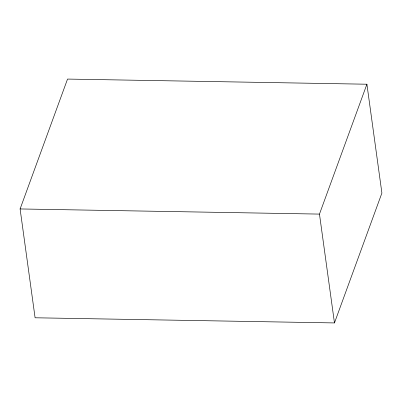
<?xml version="1.0" encoding="UTF-8"?>
<svg xmlns="http://www.w3.org/2000/svg" width="402" height="402" viewBox="0 0 402 402"><rect width="100%" height="100%" fill="white"/><g stroke="black" fill="none" stroke-linecap="round" stroke-linejoin="round"><path stroke-width="0.6" d="M20.1 208.95L67.536 79.073L366.905 84.219L381.9 193.05L334.464 322.927L35.095 317.781L20.1 208.95L319.469 214.095L366.905 84.219M319.469 214.095L334.464 322.927"/></g></svg>
